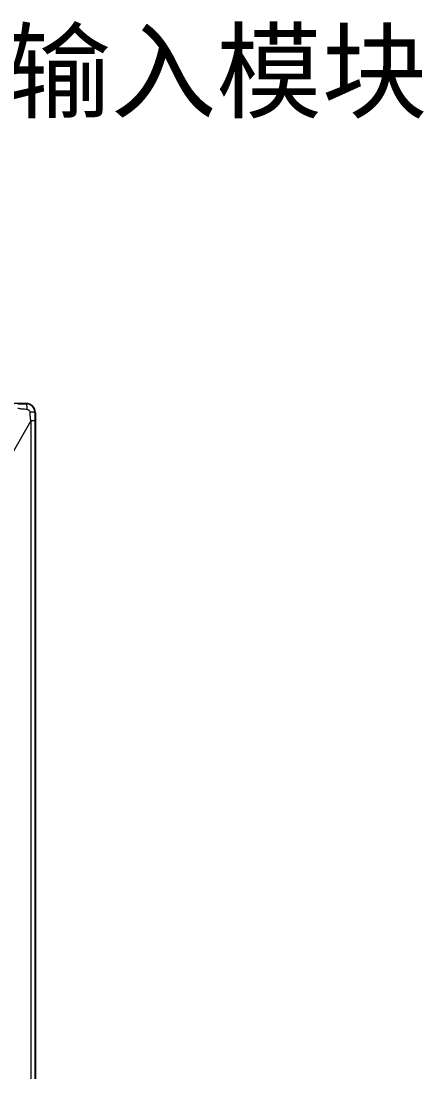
# Model space of a CAD drawing. Header units: millimetres. Extents: x 33157 to 59611, y -29750 to 1750.
# Drawn here: x 53954.1 to 53986.7, y -3634.1 to -3549.2 of the extents above; entities that cross this region are included whole.
import ezdxf

# ---------------------------------------------------------------- set-up
doc = ezdxf.new("R2010")
doc.units = ezdxf.units.MM
doc.layers.add('layer 1', color=7, linetype='Continuous', lineweight=18)
doc.layers.add('细实线', color=7, linetype='Continuous', lineweight=20)
doc.styles.add('WMF-宋体0', font='')
doc.styles.get('WMF-宋体0').set_extended_font_data('宋体')

msp = doc.modelspace()

# ---------------------------------------------------------------- linework, layer by layer
at = {"layer": 'layer 1', "lineweight": 9}
for p, q in [((53954.532, -3580.081), (53954.532, -3580.118)), ((53954.903, -3581.495), (53954.903, -3678.667)), ((53955.245, -3581.495), (53955.245, -3678.667)), ((53955.282, -3580.831), (53955.282, -3580.831)), ((53955.282, -3580.831), (53955.282, -3679.331))]:
    msp.add_line(p, q, dxfattribs=at)
for points in [[(53954.532, -3580.081), (53954.532, -3580.081), (53921.332, -3580.081), (53921.332, -3580.081)], [(53953.868, -3580.119), (53954.09, -3580.119), (53954.311, -3580.118), (53954.532, -3580.118)], [(53954.903, -3581.495), (53954.903, -3581.495), (53952.436, -3585.811), (53952.436, -3585.811)], [(53955.245, -3581.495), (53955.245, -3581.495), (53954.903, -3581.495), (53954.903, -3581.495)], [(53955.246, -3580.831), (53955.246, -3580.831), (53955.282, -3580.831), (53955.282, -3580.831)], [(53955.246, -3580.831), (53955.245, -3581.052), (53955.245, -3581.274), (53955.245, -3581.495)]]:
    msp.add_open_spline(points, degree=3, dxfattribs=at)
for points, knots in [([(53953.868, -3580.46), (53953.896, -3580.472), (53953.926, -3580.478), (53953.956, -3580.484), (53953.986, -3580.49), (53954.015, -3580.494), (53954.046, -3580.498), (53954.106, -3580.505), (53954.166, -3580.511), (53954.226, -3580.515), (53954.287, -3580.52), (53954.347, -3580.524), (53954.407, -3580.528), (53954.467, -3580.532), (53954.528, -3580.535), (53954.588, -3580.538)], [0, 0, 0, 0, 150200.522312, 150200.522312, 150200.522312, 300401.044624, 300401.044624, 300401.044624, 450601.566936, 450601.566936, 450601.566936, 600802.089248, 600802.089248, 600802.089248, 751002.61156, 751002.61156, 751002.61156, 751002.61156]), ([(53955.282, -3580.831), (53955.282, -3580.632), (53955.203, -3580.441), (53955.063, -3580.301), (53954.922, -3580.16), (53954.731, -3580.081), (53954.532, -3580.081)], [0, 0, 0, 0, 174255.133944, 174255.133944, 174255.133944, 348510.267887, 348510.267887, 348510.267887, 348510.267887]), ([(53955.246, -3580.831), (53955.246, -3580.642), (53955.171, -3580.46), (53955.037, -3580.326), (53954.903, -3580.193), (53954.722, -3580.118), (53954.532, -3580.118)], [0, 0, 0, 0, 174255.130551, 174255.130551, 174255.130551, 348510.261102, 348510.261102, 348510.261102, 348510.261102]), ([(53954.532, -3580.118), (53954.537, -3580.118), (53954.54, -3580.123), (53954.542, -3580.127), (53954.547, -3580.135), (53954.549, -3580.143), (53954.552, -3580.151), (53954.555, -3580.163), (53954.558, -3580.176), (53954.561, -3580.189), (53954.564, -3580.206), (53954.566, -3580.223), (53954.569, -3580.24), (53954.574, -3580.284), (53954.578, -3580.33), (53954.581, -3580.375), (53954.585, -3580.429), (53954.587, -3580.484), (53954.588, -3580.538)], [0, 0, 0, 0, 147935.052132, 147935.052132, 147935.052132, 295870.104265, 295870.104265, 295870.104265, 443805.156397, 443805.156397, 443805.156397, 591740.20853, 591740.20853, 591740.20853, 739675.260662, 739675.260662, 739675.260662, 887610.312794, 887610.312794, 887610.312794, 887610.312794]), ([(53954.588, -3580.538), (53954.647, -3580.541), (53954.707, -3580.569), (53954.75, -3580.613), (53954.794, -3580.656), (53954.822, -3580.716), (53954.825, -3580.775)], [0, 0, 0, 0, 174255.107465, 174255.107465, 174255.107465, 348510.214931, 348510.214931, 348510.214931, 348510.214931]), ([(53955.246, -3580.831), (53955.245, -3580.826), (53955.241, -3580.824), (53955.236, -3580.821), (53955.228, -3580.816), (53955.221, -3580.814), (53955.212, -3580.812), (53955.2, -3580.808), (53955.187, -3580.805), (53955.174, -3580.803), (53955.157, -3580.799), (53955.14, -3580.797), (53955.123, -3580.795), (53955.079, -3580.789), (53955.034, -3580.785), (53954.989, -3580.782), (53954.934, -3580.779), (53954.88, -3580.776), (53954.825, -3580.775)], [0, 0, 0, 0, 147937.590266, 147937.590266, 147937.590266, 295875.180531, 295875.180531, 295875.180531, 443812.770797, 443812.770797, 443812.770797, 591750.361062, 591750.361062, 591750.361062, 739687.951328, 739687.951328, 739687.951328, 887625.541594, 887625.541594, 887625.541594, 887625.541594]), ([(53954.825, -3580.775), (53954.828, -3580.836), (53954.832, -3580.896), (53954.835, -3580.956), (53954.839, -3581.016), (53954.843, -3581.077), (53954.848, -3581.137), (53954.853, -3581.197), (53954.859, -3581.257), (53954.866, -3581.318), (53954.873, -3581.378), (53954.881, -3581.439), (53954.903, -3581.495)], [0, 0, 0, 0, 154516.612482, 154516.612482, 154516.612482, 309033.224964, 309033.224964, 309033.224964, 463549.837446, 463549.837446, 463549.837446, 618066.449928, 618066.449928, 618066.449928, 618066.449928])]:
    msp.add_open_spline(points, degree=3, knots=knots, dxfattribs=at)

# ---------------------------------------------------------------- texts
at = {"layer": '细实线', "insert": (53937.934, -3553.601), "char_height": 6.25, "width": 149.29046, "attachment_point": 5, "style": 'WMF-宋体0'}
msp.add_mtext('\\pxqc;8路电流型模拟量输入模块', dxfattribs=at)

doc.saveas('drawing.dxf')
